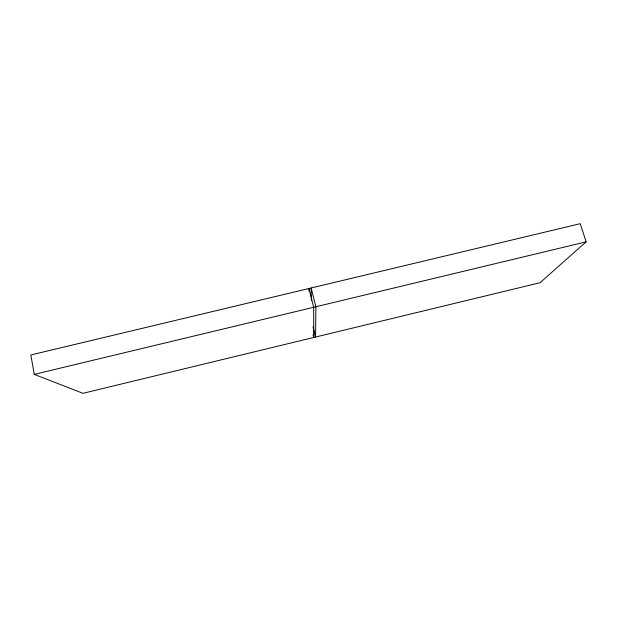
<?xml version="1.0" encoding="UTF-8"?>
<svg xmlns="http://www.w3.org/2000/svg" width="617" height="617" viewBox="0 0 617 617"><rect width="100%" height="100%" fill="white"/><g stroke="black" fill="none" stroke-linecap="round" stroke-linejoin="round"><path stroke-width="0.93" d="M586.15 241.841L540.06 282.709L82.971 393.314L34.259 374.38L30.85 354.96L580.196 223.686L586.15 241.841L34.259 374.38M313.035 326.879L315.572 337.029L315.889 306.742L311.161 287.977L311.338 300.371M313.05 334.707L313.745 337.468L313.683 307.274L308.963 288.501L309.032 291.355"/></g></svg>
